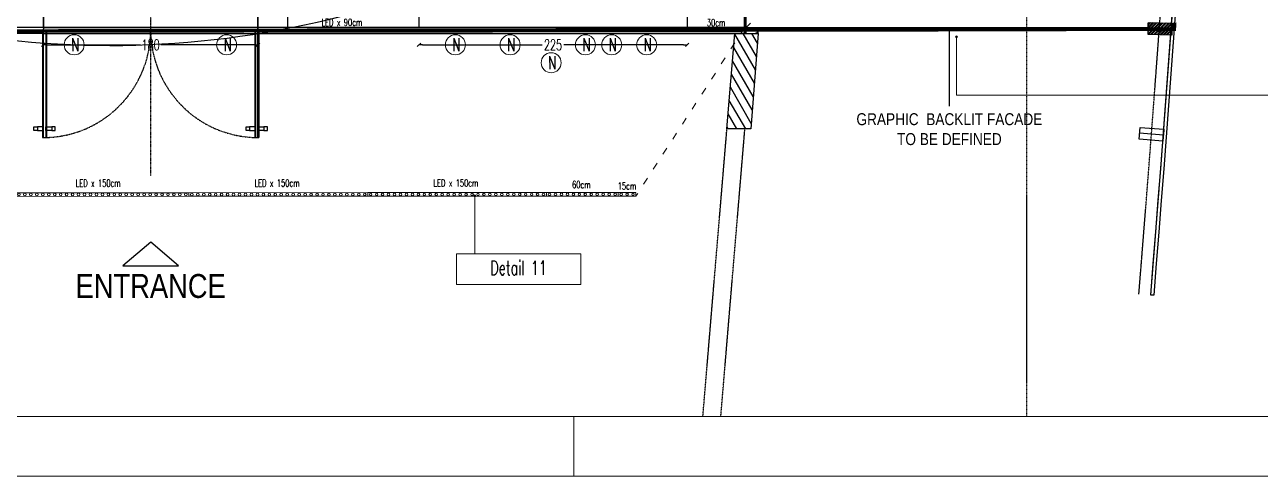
# Model space of a CAD drawing. Header units: millimetres. Extents: x 1734 to 22014, y 983 to 3953.
# Drawn here: x 3373 to 4409, y 983 to 1361 of the extents above; entities that cross this region are included whole.
import ezdxf

# ---------------------------------------------------------------- set-up
doc = ezdxf.new("R2010")
doc.units = ezdxf.units.MM
for name, pattern in [('ACAD_ISO03W100', [30, 12, -18]), ('DASH', [0.35, 0.25, -0.1]), ('DASHDOT', [25.4, 12.7, -6.35, 0, -6.35]), ('HIDDEN', [0.375, 0.25, -0.125]), ('HIDDEN1', [0.375, 0.25, -0.125]), ('PUNTO2', [0.125, 0, -0.125])]:
    doc.linetypes.add(name, pattern=pattern)
for name, color, linetype in [('CLNG_frame', 3, 'Continuous'), ('FA_struttura', 3, 'Continuous'), ('FLOO_areas', 6, 'Continuous'), ('LAY_frames', 3, 'Continuous'), ('LAY_new wall', 6, 'Continuous'), ('LAY_projections', 1, 'HIDDEN'), ('LD_beam', 240, 'Continuous'), ('LD_quote', 242, 'Continuous'), ('MATERIALS_blackglass', 10, 'Continuous'), ('MATERIALS_marmorino', 44, 'Continuous'), ('SURVEY_ hatch', 8, 'Continuous'), ('SURVEY_axis', 8, 'Continuous'), ('SURVEY_leaseline', 30, 'Continuous'), ('SURVEY_proiections', 8, 'Continuous'), ('SURVEY_walls', 6, 'Continuous'), ('SURVEY_walls_patt', 8, 'Continuous'), ('SURVEY_window', 2, 'Continuous'), ('TEXT', 3, 'Continuous')]:
    doc.layers.add(name, color=color, linetype=linetype)
doc.layers.add('LD_light', color=240, linetype='Continuous', lineweight=5)
doc.layers.add('LD_text', color=7, linetype='Continuous', lineweight=9)
doc.styles.add('Detail 1-50', font='Arial Narrow.ttf', dxfattribs={"height": 0.125})
doc.styles.add('SIMPLEX', font='SIMPLEX.SHX', dxfattribs={"width": 0.65})
doc.dimstyles.new('Illuminazione 1_100', dxfattribs={"dimtxt": 9, "dimasz": 3, "dimexe": 0.05, "dimexo": 0.05, "dimgap": 1.5, "dimtad": 0, "dimdec": 0, "dimlfac": -1, "dimzin": 0, "dimdsep": 46, "dimtxsty": 'SIMPLEX', "dimblk": 'LINEET2S', "dimcen": 0, "dimdle": 0.1, "dimse1": 1, "dimse2": 1, "dimclrd": 7, "dimclrt": 256, "dimadec": 0, "dimazin": 0, "dimtfac": 1, "dimtdec": 0, "dimtix": 1, "dimtmove": 2, "dimatfit": 3, "dimldrblk": 'OBLIQUE', "dimfxl": 1, "dimtolj": 1, "dimarcsym": 0})

# ---------------------------------------------------------------- blocks, each defined once
blk = doc.blocks.new('a1')
at = {"layer": 'LD_text'}
blk.add_line((0, -2920), (0, -2970), dxfattribs=at)
for points in [[(-2100, 0), (2100, 0), (2100, -2970), (-2100, -2970)], [(-2050, -50), (2050, -50), (2050, -2920), (-2050, -2920)]]:
    blk.add_lwpolyline(points, close=True, dxfattribs=at)
blk = doc.blocks.new('*U45')
at = {"layer": 'LD_light'}
blk.add_circle((0, 0), 1.1, dxfattribs=at)
blk = doc.blocks.new('*U46')
at = {"layer": 'LD_light', "color": 0, "linetype": 'ByBlock', "lineweight": -2}
for p in [(0, 0), (5, 0), (10, 0), (15, 0), (20, 0), (25, 0), (30, 0), (35, 0), (40, 0), (45, 0), (50, 0), (55, 0), (60, 0), (65, 0), (70, 0), (75, 0), (80, 0), (85, 0), (90, 0), (95, 0), (100, 0), (105, 0), (110, 0), (115, 0), (120, 0), (125, 0), (130, 0), (135, 0), (140, 0), (145, 0)]:
    blk.add_blockref('*U45', p, dxfattribs=at)
blk = doc.blocks.new('sirio150')
at = {"layer": 'LD_light'}
for p, q in [((150, 1.5), (0, 1.5)), ((0, 1.5), (0, -1.5)), ((150, -1.5), (150, 1.5)), ((0, -1.5), (150, -1.5))]:
    blk.add_line(p, q, dxfattribs=at)
blk.add_blockref('*U46', (2.5, 0), dxfattribs=at)
at = {"layer": 'LD_light', "insert": (55.1, 12.5), "char_height": 6, "attachment_point": 1, "style": 'SIMPLEX'}
blk.add_mtext_dynamic_manual_height_columns('LED x 150cm', width=42.105, gutter_width=125, heights=[0], dxfattribs=at)
blk = doc.blocks.new('*U48')
at = {"layer": 'LD_light'}
blk.add_circle((0, 0), 1.1, dxfattribs=at)
blk = doc.blocks.new('*U49')
at = {"layer": 'LD_light', "color": 0, "linetype": 'ByBlock', "lineweight": -2}
for p in [(0, 0), (5, 0), (10, 0)]:
    blk.add_blockref('*U48', p, dxfattribs=at)
blk = doc.blocks.new('sirio15')
at = {"layer": 'LD_light'}
for p, q in [((7.5, 1.5), (0, 1.5)), ((0, 1.5), (0, -1.5)), ((15, 1.5), (7.5, 1.5)), ((15, 1.5), (15, -1.5)), ((0, -1.5), (7.5, -1.5)), ((7.5, -1.5), (15, -1.5))]:
    blk.add_line(p, q, dxfattribs=at)
blk.add_blockref('*U49', (2.5, 0), dxfattribs=at)
at = {"layer": 'LD_light', "insert": (-0.3, 9.9), "char_height": 6, "attachment_point": 1, "style": 'SIMPLEX'}
blk.add_mtext_dynamic_manual_height_columns('15cm', width=17.325, gutter_width=125, heights=[0], dxfattribs=at)
blk = doc.blocks.new('LINEET2S')
blk.add_line((-1, 0), (0, 0))
at = {"color": 5}
blk.add_line((0.5, 0.5), (-0.5, -0.5), dxfattribs=at)
blk = doc.blocks.new('*D348')
at = {"layer": 'DEFPOINTS', "color": 0, "transparency": 16777216}
for p in [(3388.8, 1358.5), (3568.8, 1358.6), (3568.8, 1344)]:
    blk.add_point(p, dxfattribs=at)
at = {"layer": 'LD_beam', "color": 7, "lineweight": -2, "transparency": 16777216}
for p, q in [((3391.8, 1344), (3470.4, 1344)), ((3565.8, 1344), (3487.3, 1344))]:
    blk.add_line(p, q, dxfattribs=at)
at = {"layer": 'LD_beam', "color": 7, "lineweight": -2, "transparency": 16777216, "xscale": 3, "yscale": 3, "zscale": 3, "rotation": 180}
blk.add_blockref('LINEET2S', (3388.8, 1344), dxfattribs=at)
at = {"layer": 'LD_beam', "color": 7, "lineweight": -2, "transparency": 16777216, "xscale": 3, "yscale": 3, "zscale": 3}
blk.add_blockref('LINEET2S', (3568.8, 1344), dxfattribs=at)
at = {"layer": 'LD_beam', "transparency": 16777216, "insert": (3478.8, 1344), "char_height": 9, "attachment_point": 5, "style": 'SIMPLEX'}
blk.add_mtext('\\A1;180', dxfattribs=at)
blk = doc.blocks.new('_Oblique')
at = {"color": 0, "linetype": 'ByBlock', "lineweight": -2}
blk.add_line((-0.5, -0.5), (0.5, 0.5), dxfattribs=at)
blk = doc.blocks.new('*D349')
at = {"layer": 'DEFPOINTS', "color": 0, "transparency": 16777216}
for p in [(3703.8, 1358.6), (3928.8, 1358.8), (3928.8, 1344)]:
    blk.add_point(p, dxfattribs=at)
at = {"layer": 'LD_beam', "color": 7, "lineweight": -2, "transparency": 16777216}
for p, q in [((3706.8, 1344), (3807.3, 1344)), ((3925.8, 1344), (3825.3, 1344))]:
    blk.add_line(p, q, dxfattribs=at)
at = {"layer": 'LD_beam', "color": 7, "lineweight": -2, "transparency": 16777216, "xscale": 3, "yscale": 3, "zscale": 3, "rotation": 180}
blk.add_blockref('LINEET2S', (3703.8, 1344), dxfattribs=at)
at = {"layer": 'LD_beam', "color": 7, "lineweight": -2, "transparency": 16777216, "xscale": 3, "yscale": 3, "zscale": 3}
blk.add_blockref('LINEET2S', (3928.8, 1344), dxfattribs=at)
at = {"layer": 'LD_beam', "transparency": 16777216, "insert": (3816.3, 1344), "char_height": 9, "attachment_point": 5, "style": 'SIMPLEX'}
blk.add_mtext('\\A1;225', dxfattribs=at)
blk = doc.blocks.new('n')
at = {"layer": 'LD_light'}
blk.add_circle((0, 0), 8.4, dxfattribs=at)
at = {"layer": 'LD_light', "style": 'SIMPLEX', "width": 0.65}
blk.add_text('N', height=11, dxfattribs=at).set_placement((-2.5, -5.4))

msp = doc.modelspace()

# ---------------------------------------------------------------- hatches: boundary and pattern name
at = {"layer": 'LD_text'}
h = msp.add_hatch(color=256, dxfattribs=at)
h.dxf.hatch_style = 1
edge = h.paths.add_edge_path()
edge.add_arc((4154.688, 1350.742), 0.855, 0, 360)
h = msp.add_hatch(color=256, dxfattribs=at)
h.dxf.hatch_style = 1
edge = h.paths.add_edge_path()
edge.add_arc((3750.757, 1217.581), 0.855, 0, 360)
at = {"layer": 'SURVEY_ hatch'}
h = msp.add_hatch(dxfattribs=at)
h.set_pattern_fill('ANSI32', color=144, scale=0.2, angle=-105.025414, style=0)
h.set_pattern_definition([(45, (2030.9193, 1353.3779), (-1.3470384, 1.3470384), []), (45, (2031.8174, 1353.3779), (-1.3470384, 1.3470384), [])])
h.paths.add_polyline_path([(4335.548, 1362.178), (4335.31, 1352.181), (4315.315, 1352.657), (4315.553, 1362.654)])
h.paths.add_polyline_path([(4344.895, 1497.482), (4344.657, 1487.485), (4324.663, 1487.961), (4324.901, 1497.958)])
h.paths.add_polyline_path([(4356.648, 1680.352), (4356.41, 1670.355), (4336.415, 1670.831), (4336.653, 1680.828)])
h.paths.add_polyline_path([(4376.265, 2031.181), (4376.027, 2021.184), (4356.033, 2021.66), (4356.271, 2031.658)], flags=17)
h.paths.add_polyline_path([(4385.522, 2230.809), (4385.284, 2220.812), (4365.29, 2221.288), (4365.528, 2231.285)], flags=17)
h.paths.add_polyline_path([(4392.79, 2413.695), (4392.552, 2403.697), (4372.557, 2404.174), (4372.796, 2414.171)], flags=17)
h.paths.add_polyline_path([(4398.882, 2597.101), (4398.579, 2587.106), (4378.588, 2587.711), (4378.891, 2597.707)], flags=17)
h.paths.add_polyline_path([(4399.391, 2834.952), (4404.416, 2826.306), (4387.123, 2816.257), (4382.099, 2824.903)])
edge = h.paths.add_edge_path()
edge.add_line((4365.656, 1831.579), (4365.418, 1821.582))
edge.add_line((4365.418, 1821.582), (4345.396, 1822.059))
edge.add_line((4345.396, 1822.059), (4345.634, 1832.056))
edge.add_line((4345.634, 1832.056), (4365.628, 1831.58))
edge.add_line((4403.868, 2780.134), (4403.629, 2770.137))
edge.add_line((4403.629, 2770.137), (4383.634, 2770.616))
edge.add_line((4383.634, 2770.616), (4383.874, 2780.613))
edge.add_line((4383.874, 2780.613), (4403.868, 2780.135))
at = {"layer": 'SURVEY_walls_patt'}
h = msp.add_hatch(dxfattribs=at)
h.set_pattern_fill('ANSI31', color=144, scale=2, angle=-105.025414, style=0)
h.set_pattern_definition([(299.974586, (20741.6905, 57719.2776), (5.5006691, 3.17256045), [])])
edge = h.paths.add_edge_path()
edge.add_line((3968.374, 1353.537), (3988.361, 1353.528))
edge.add_line((3988.361, 1353.528), (3982.132, 1273.531))
edge.add_line((3982.132, 1273.531), (3962.132, 1273.539))
edge.add_line((3962.132, 1273.539), (3968.841, 1353.537))

# ---------------------------------------------------------------- linework, layer by layer
at = {"layer": 'CLNG_frame', "color": 144}
msp.add_lwpolyline([(3018.835, 1386.376), (3018.835, 1389.375), (3263.831, 1389.375), (3263.831, 1386.376), (3363.831, 1386.376), (3363.831, 1389.375), (3593.831, 1389.375), (3593.831, 1386.376), (3693.831, 1386.376), (3693.831, 1389.375), (3938.829, 1389.379), (3938.829, 1386.376), (3976.901, 1386.376), (3976.901, 1358.376), (2980.762, 1358.376), (2980.762, 1386.376)], close=True, dxfattribs=at)
msp.add_lwpolyline([(3388.831, 1353.376), (3568.831, 1353.376)], dxfattribs=at)
at = {"layer": 'FA_struttura'}
for p, q in [((3388.831, 1358.376), (2980.762, 1358.376)), ((3388.831, 1358.376), (3388.831, 1357.376)), ((3568.831, 1358.376), (3568.831, 1357.376)), ((3568.831, 1358.376), (3976.899, 1358.376)), ((3976.899, 1358.376), (3976.899, 1357.376)), ((3388.831, 1356.376), (2980.762, 1356.376)), ((3388.831, 1356.376), (2980.762, 1356.376)), ((3388.831, 1353.376), (2980.762, 1353.376)), ((3388.831, 1356.376), (3388.831, 1357.376)), ((3388.831, 1356.376), (3388.831, 1354.876)), ((3388.831, 1353.376), (3388.831, 1354.876)), ((3568.831, 1356.376), (3568.831, 1357.376)), ((3568.831, 1356.376), (3976.901, 1356.38)), ((3568.831, 1356.376), (3568.831, 1354.876)), ((3568.831, 1356.376), (3976.899, 1356.376)), ((3568.831, 1353.376), (3568.831, 1354.876)), ((3568.831, 1353.376), (3976.901, 1353.38)), ((3976.899, 1356.376), (3976.899, 1357.376)), ((3976.901, 1356.38), (3976.901, 1354.88)), ((3976.901, 1353.38), (3976.901, 1354.88))]:
    msp.add_line(p, q, dxfattribs=at)
at = {"layer": 'FA_struttura', "color": 144}
for points in [[(3391.581, 1356.376), (3388.081, 1356.376), (3388.081, 1266.376), (3391.581, 1266.376)], [(3388.831, 1266.376), (3388.831, 1356.376)], [(3390.831, 1356.376), (3390.831, 1266.376)], [(3391.581, 1356.376), (3391.581, 1266.376)], [(3569.581, 1356.376), (3566.081, 1356.376), (3566.081, 1266.376), (3569.581, 1266.376)], [(3566.831, 1356.376), (3566.831, 1266.376)], [(3568.831, 1266.376), (3568.831, 1356.376)], [(3569.581, 1356.376), (3569.581, 1266.376)]]:
    msp.add_lwpolyline(points, dxfattribs=at)
for points in [[(3383.831, 1272.376), (3380.831, 1272.376), (3380.831, 1275.376), (3383.831, 1275.376)], [(3383.831, 1272.376), (3388.831, 1272.376), (3388.831, 1275.376), (3383.831, 1275.376)], [(3395.831, 1272.376), (3390.831, 1272.376), (3390.831, 1275.376), (3395.831, 1275.376)], [(3395.831, 1272.376), (3398.831, 1272.376), (3398.831, 1275.376), (3395.831, 1275.376)], [(3561.831, 1272.376), (3558.831, 1272.376), (3558.831, 1275.376), (3561.831, 1275.376)], [(3561.831, 1272.376), (3566.831, 1272.376), (3566.831, 1275.376), (3561.831, 1275.376)], [(3573.831, 1272.376), (3568.831, 1272.376), (3568.831, 1275.376), (3573.831, 1275.376)], [(3573.831, 1272.376), (3576.831, 1272.376), (3576.831, 1275.376), (3573.831, 1275.376)]]:
    msp.add_lwpolyline(points, close=True, dxfattribs=at)
at = {"layer": 'FA_struttura', "color": 144, "linetype": 'HIDDEN1', "ltscale": 0.5}
for centre, start, end in [((3388.831, 1356.376), 270, 0), ((3568.831, 1356.376), 180, 270)]:
    msp.add_arc(centre, 90, start, end, dxfattribs=at)
at = {"layer": 'FLOO_areas', "color": 144}
msp.add_lwpolyline([(3018.835, 1511.376), (3018.835, 1386.376), (3263.831, 1386.376), (3263.831, 1511.376), (3363.831, 1511.376), (3363.831, 1355.376), (3593.831, 1355.376), (3593.831, 1511.376), (3693.831, 1511.376)], dxfattribs=at)
at = {"layer": 'LAY_frames'}
for q in [(3388.831, 1372.376), (2980.76, 1358.376)]:
    msp.add_line((3388.831, 1358.376), q, dxfattribs=at)
at = {"layer": 'LAY_frames', "color": 144}
msp.add_lwpolyline([(3976.901, 1353.376), (3568.831, 1353.376), (3568.831, 1386.376), (3976.901, 1386.376)], close=True, dxfattribs=at)
at = {"layer": 'LAY_new wall', "color": 6}
for p, q in [((3976.899, 1357.178), (3976.899, 1386.376)), ((3976.899, 1357.178), (3981.899, 1362.178)), ((4315.443, 1357.178), (4315.443, 1362.178)), ((4315.443, 1357.178), (3976.899, 1357.178))]:
    msp.add_line(p, q, dxfattribs=at)
at = {"layer": 'LAY_projections', "color": 144, "linetype": 'HIDDEN1', "ltscale": 0.3}
msp.add_lwpolyline([(3388.831, 1353.376), (3568.831, 1353.378)], dxfattribs=at)
at = {"layer": 'LD_beam'}
for p, q in [((3388.824, 1372.455), (3388.83, 1358.455)), ((3568.824, 1372.56), (3568.83, 1358.56)), ((3703.824, 1372.647), (3703.83, 1358.647)), ((3928.82, 1372.8), (3928.829, 1358.8)), ((3388.83, 1358.434), (3568.83, 1358.556)), ((3703.83, 1358.647), (3928.826, 1358.803))]:
    msp.add_line(p, q, dxfattribs=at)
msp.add_arc((3445.175, 2120.695), 777.194, 244.692019, 296.817611, dxfattribs=at)
at = {"layer": 'LD_light'}
for p, q in [((3870.846, 1220.325), (3810.846, 1220.299)), ((3810.846, 1220.299), (3810.847, 1217.299)), ((3810.847, 1217.299), (3870.847, 1217.325)), ((3870.846, 1220.325), (3870.847, 1217.325))]:
    msp.add_line(p, q, dxfattribs=at)
for centre in [(3813.346, 1218.8), (3818.346, 1218.802), (3823.346, 1218.804), (3828.346, 1218.806), (3833.346, 1218.809), (3838.346, 1218.811), (3843.346, 1218.813), (3848.346, 1218.815), (3853.346, 1218.818), (3858.346, 1218.82), (3863.346, 1218.822), (3868.346, 1218.824)]:
    msp.add_circle(centre, 1.1, dxfattribs=at)
at = {"layer": 'LD_text', "color": 9, "linetype": 'ACAD_ISO03W100', "ltscale": 0.5}
for p, q in [((3478.787, 1531.689), (3478.865, 1355.604)), ((3976.9, 1358.178), (3885.847, 1217.332))]:
    msp.add_line(p, q, dxfattribs=at)
at = {"layer": 'LD_text'}
for p, q in [((4154.688, 1350.742), (4154.688, 1301.854)), ((4154.688, 1301.854), (4900.209, 1302.184, 0)), ((3750.785, 1168.973), (3750.757, 1217.581))]:
    msp.add_line(p, q, dxfattribs=at)
at = {"layer": 'LD_text', "extrusion": (-4.51215e-12, 1.01727e-08, 1), "elevation": 0}
msp.add_lwpolyline([(3735.214, 1168.966), (3839.559, 1169.012), (3839.571, 1143.307), (3735.226, 1143.261)], close=True, dxfattribs=at)
at = {"layer": 'LD_text'}
for centre in [(4154.688, 1350.742), (3750.757, 1217.581)]:
    msp.add_circle(centre, 0.855, dxfattribs=at)
at = {"layer": 'MATERIALS_blackglass', "color": 1}
for p, q in [((3976.901, 1387.376), (3976.901, 1353.533)), ((3977.901, 1387.376), (3977.901, 1353.533)), ((3976.901, 1353.533), (3977.401, 1353.533)), ((3977.901, 1353.533), (3977.401, 1353.533)), ((3988.361, 1357.178), (3986.361, 1357.178)), ((3986.361, 1357.178), (3986.361, 1356.928)), ((3986.361, 1356.678), (3986.361, 1356.928)), ((3987.861, 1356.678), (3986.361, 1356.678)), ((3986.361, 1354.028), (3986.361, 1353.778)), ((3986.361, 1354.028), (3987.861, 1354.028)), ((3986.361, 1353.528), (3986.361, 1353.778)), ((3986.361, 1353.528), (3988.361, 1353.528)), ((3987.861, 1356.678), (3988.111, 1356.928)), ((3987.861, 1354.028), (3987.861, 1356.678)), ((3987.861, 1354.028), (3988.111, 1353.778)), ((3988.361, 1357.178), (3988.111, 1356.928)), ((3988.361, 1353.528), (3988.111, 1353.778)), ((3988.361, 1353.528), (3988.361, 1357.178))]:
    msp.add_line(p, q, dxfattribs=at)
at = {"layer": 'MATERIALS_marmorino', "color": 1}
for p, q in [((4315.443, 1358.178), (3977.899, 1358.178)), ((3977.899, 1358.178), (3977.899, 1358.178)), ((3977.899, 1358.178), (3977.899, 1357.678)), ((3977.899, 1358.178), (3977.899, 1357.678)), ((3977.899, 1357.178), (3977.899, 1357.678)), ((3977.899, 1357.178), (3977.899, 1357.678)), ((4315.443, 1358.178), (4315.443, 1357.678)), ((4315.443, 1357.178), (4315.443, 1357.678)), ((4315.443, 1357.178), (3977.899, 1357.178)), ((3977.899, 1357.178), (3977.899, 1357.178))]:
    msp.add_line(p, q, dxfattribs=at)
at = {"layer": 'SURVEY_axis', "color": 144, "linetype": 'DASHDOT', "ltscale": 0.04}
msp.add_line((4213.622, 1032.667), (4214.845, 3788.913), dxfattribs=at)
at = {"layer": 'SURVEY_leaseline', "color": 144, "linetype": 'DASHDOT', "ltscale": 0.02, "const_width": 3}
msp.add_lwpolyline([(4337.689, 1362.533), (4337.298, 1357.178), (4093.236, 1356.544), (2978.773, 1355.052), (2979.095, 2115.296), (2413.13, 2116.393), (2415.718, 3596.496)], dxfattribs=at)
at = {"layer": 'SURVEY_proiections', "color": 144, "linetype": 'DASH'}
for p, q in [((3941.949, 1032.667), (3962.132, 1273.539)), ((3957.001, 1032.667), (3977.184, 1273.533))]:
    msp.add_line(p, q, dxfattribs=at)
at = {"layer": 'SURVEY_walls', "color": 144}
msp.add_lwpolyline([(3968.374, 1353.537), (3988.361, 1353.528), (3982.132, 1273.531), (3962.132, 1273.539), (3968.841, 1353.537)], dxfattribs=at)
at = {"layer": 'SURVEY_window', "color": 144}
msp.add_lwpolyline([(2330.052, 3616.563, -0.06793179), (4407.604, 2833.943, -0.01470642), (4320.098, 1134.204), (4317.592, 1134.301, 0.01469754), (4405.071, 2832.472, 0.0681437), (2329.519, 3614.12, 1.15701995)], format="xyb", dxfattribs=at)
for points in [[(4335.548, 1362.178), (4335.31, 1352.181), (4315.315, 1352.657), (4315.553, 1362.654), (4335.548, 1362.178)], [(4328.538, 1273.371), (4327.774, 1263.4), (4307.833, 1264.928), (4308.597, 1274.899), (4328.53, 1273.38), (4328.156, 1268.386), (4308.215, 1269.914)]]:
    msp.add_lwpolyline(points, dxfattribs=at)
at = {"layer": 'SURVEY_window', "color": 144, "linetype": 'HIDDEN1', "ltscale": 0.3}
for radius, end in [(28929.785, 358.7351971), (28919.785, 358.7230918)]:
    msp.add_arc((-24517.665, 3471.044), radius, 355.3670049, end, dxfattribs=at)
at = {"layer": 'TEXT', "color": 144, "linetype": 'DASHDOT', "ltscale": 0.01}
msp.add_lwpolyline([(3478.831, 1234.325), (3478.831, 3777.712)], dxfattribs=at)
at = {"layer": 'TEXT', "color": 144}
for points in [[(4148.807, 1292.615), (4148.807, 1357.178)], [(3455.388, 1158.984), (3502.275, 1158.984), (3478.831, 1178.648), (3455.388, 1158.984)]]:
    msp.add_lwpolyline(points, dxfattribs=at)

# ---------------------------------------------------------------- block references
msp.add_blockref('a1', (3833.729, 3952.667))
at = {"layer": 'LD_light', "rotation": 0.02541393537362653}
for name, p in [('sirio150', (3360.847, 1218.599)), ('sirio150', (3510.847, 1218.666)), ('sirio150', (3660.847, 1218.732)), ('sirio15', (3870.846, 1218.825))]:
    msp.add_blockref(name, p, dxfattribs=at)
at = {"layer": 'LD_quote', "linetype": 'PUNTO2', "rotation": 0.02541393537362653}
for p in [(3414.678, 1344.005), (3542.544, 1344.005), (3734.379, 1344.005), (3780.28, 1344.005), (3843.444, 1344.005), (3865.485, 1344.005), (3894.804, 1344.005), (3814.731, 1329.019)]:
    msp.add_blockref('n', p, dxfattribs=at)

# ---------------------------------------------------------------- texts
at = {"layer": 'LD_light', "char_height": 6, "attachment_point": 1, "rotation": 0.025414, "style": 'SIMPLEX'}
for s, width, insert in [('LED x 90cm', 42.10532, (3622.104, 1365.764)), ('30cm', 17.32496, (3945.294, 1365.623)), ('60cm', 17.32496, (3832.209, 1229.966))]:
    msp.add_mtext_dynamic_manual_height_columns(s, width=width, gutter_width=125, heights=[0], dxfattribs=dict(at, insert=insert))
at = {"layer": 'LD_text', "extrusion": (-4.51215e-12, 1.01727e-08, 1), "insert": (3745.217, 1163.203, 0), "char_height": 12, "width": 84.34508, "attachment_point": 1, "text_direction": (1, 0.000444, 0), "style": 'SIMPLEX'}
msp.add_mtext('\\pi18.401,t20.021;Detail 11', dxfattribs=at)
at = {"layer": 'TEXT', "color": 144, "insert": (4148.685, 1286.725), "char_height": 10, "width": 160.50263, "attachment_point": 2, "style": 'Detail 1-50'}
msp.add_mtext('GRAPHIC  BACKLIT FACADE TO BE DEFINED', dxfattribs=at)
at = {"layer": 'TEXT', "color": 144, "insert": (3478.831, 1152.035), "char_height": 20, "attachment_point": 2, "style": 'Detail 1-50'}
msp.add_mtext('ENTRANCE', dxfattribs=at)

# ---------------------------------------------------------------- dimensions: what is measured, and where the dimension line sits
at = {"layer": 'LD_beam'}
for base, p1, p2, picture, middle in [((3568.83, 1344.005), (3388.83, 1358.475), (3568.83, 1358.56), '*D348', (3478.83, 1344.005)), ((3928.826, 1344.005), (3703.83, 1358.647), (3928.826, 1358.803), '*D349', (3816.328, 1344.005))]:
    dim = msp.add_linear_dim(base=base, p1=p1, p2=p2, dimstyle='Illuminazione 1_100', dxfattribs=at)
    dim.commit()
    dim.dimension.update_dxf_attribs({"geometry": picture, "text_midpoint": middle})

doc.saveas('drawing.dxf')
